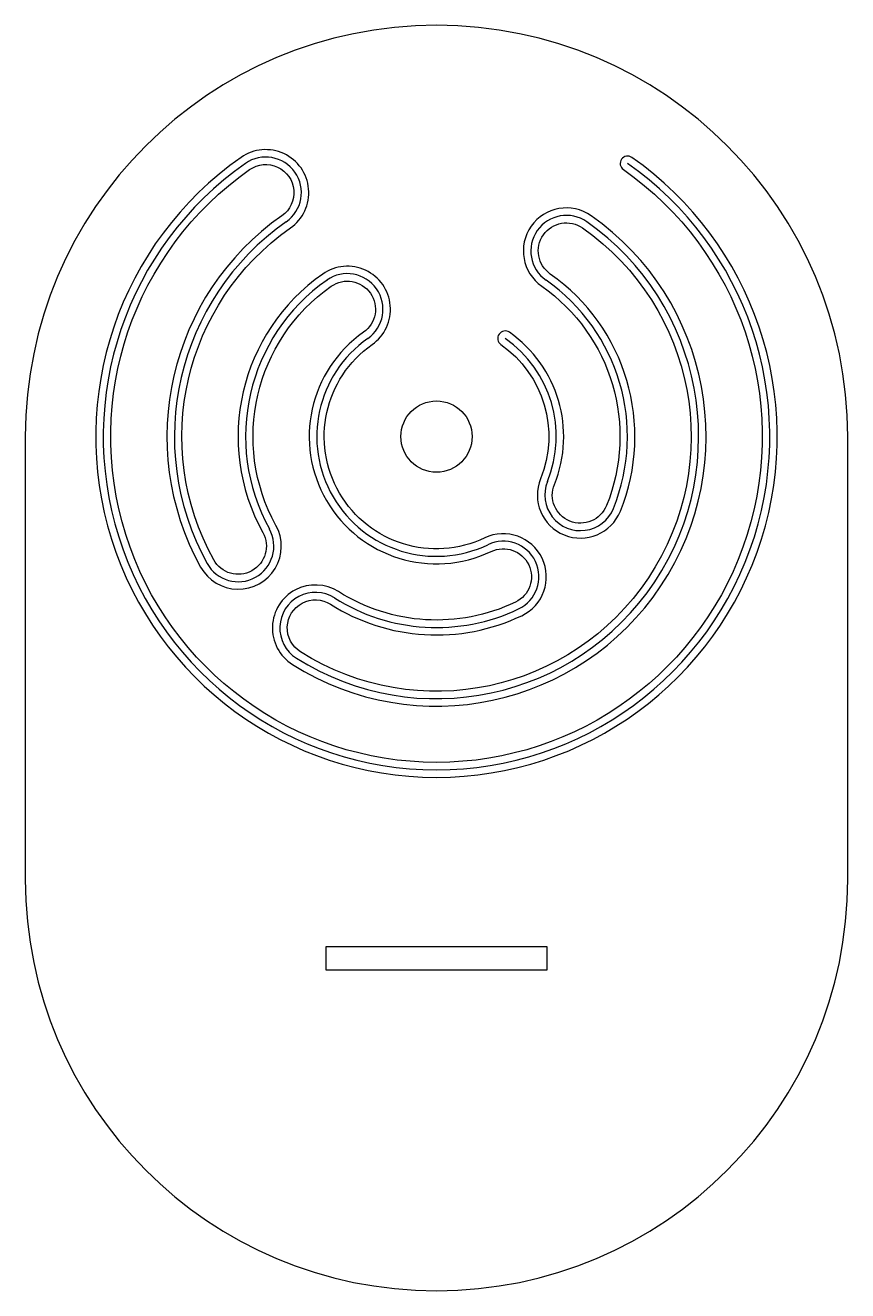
# Model space of a CAD drawing. Header units: inches. Extents: x -6.6 to 6.4, y -5.3 to 14.7.
import ezdxf

# ---------------------------------------------------------------- set-up
doc = ezdxf.new("R2010")
doc.units = ezdxf.units.IN
doc.layers.get('0').update_dxf_attribs({"linetype": 'CONTINUOUS'})

msp = doc.modelspace()

# ---------------------------------------------------------------- linework, layer by layer
for points in [[(-6.616, 1.183, 1), (6.384, 1.183), (6.384, 8.183, 1), (-6.616, 8.183)], [(-3.206, 12.595, 3.171595), (2.973, 12.595, 1), (2.838, 12.402, -3.171595), (-3.07, 12.402, -1), (-2.56, 11.674, 0.383581), (-3.845, 6.121, 1), (-2.654, 6.78, -0.383581), (-1.78, 10.559, -1), (-1.27, 9.831, 0.920071), (0.749, 6.367, -1), (1.131, 5.565, -0.257581), (-1.666, 5.732, 1), (-2.394, 4.582, 0.976815), (2.328, 11.674, 1), (1.547, 10.559, -0.349687), (2.571, 7.092, -1), (1.747, 7.427, 0.349687), (1.037, 9.831, 1), (0.902, 9.637, -0.349687), (1.528, 7.515, 1), (2.79, 7.003, 0.349687), (1.683, 10.752, -1), (2.193, 11.48, -0.976815), (-2.268, 4.781, -1), (-1.793, 5.533, 0.257581), (1.232, 5.352, 1), (0.647, 6.581, -0.920071), (-1.134, 9.637, 1), (-1.915, 10.752, 0.383581), (-2.861, 6.665, -1), (-3.638, 6.235, -0.383581), (-2.425, 11.48, 1)]]:
    msp.add_lwpolyline(points, format="xyb", close=True)
msp.add_lwpolyline([(-1.858, -0.25), (-1.858, 0.125), (1.626, 0.125), (1.626, -0.25)], close=True)
msp.add_circle((-0.116, 8.183), 0.563)
for centre, radius, start, end in [((-2.815, 12.038), 0.563, -55, 125), ((-0.116, 8.183), 5.268, -235, 55), ((1.938, 11.116), 0.563, 55, 235), ((-0.116, 8.183), 4.143, 125, 208.9434), ((-0.116, 8.183), 4.143, -122.3122, 55), ((-0.116, 8.183), 3.018, 125, 208.9434), ((-1.525, 10.195), 0.563, -55, 125), ((-0.116, 8.183), 3.018, -22.0963, 55), ((-0.116, 8.183), 1.893, 125, 295.4651), ((-0.116, 8.183), 1.893, -22.0963, 55), ((2.159, 7.259), 0.563, 157.9037, 337.9037), ((-3.25, 6.45), 0.562, -151.0566, 28.9434), ((0.94, 5.966), 0.563, -64.5349, 115.4651), ((-2.03, 5.157), 0.563, 57.6878, 237.6878), ((-0.116, 8.183), 3.018, 237.6878, 295.4651)]:
    msp.add_arc(centre, radius, start, end)

doc.saveas('drawing.dxf')
